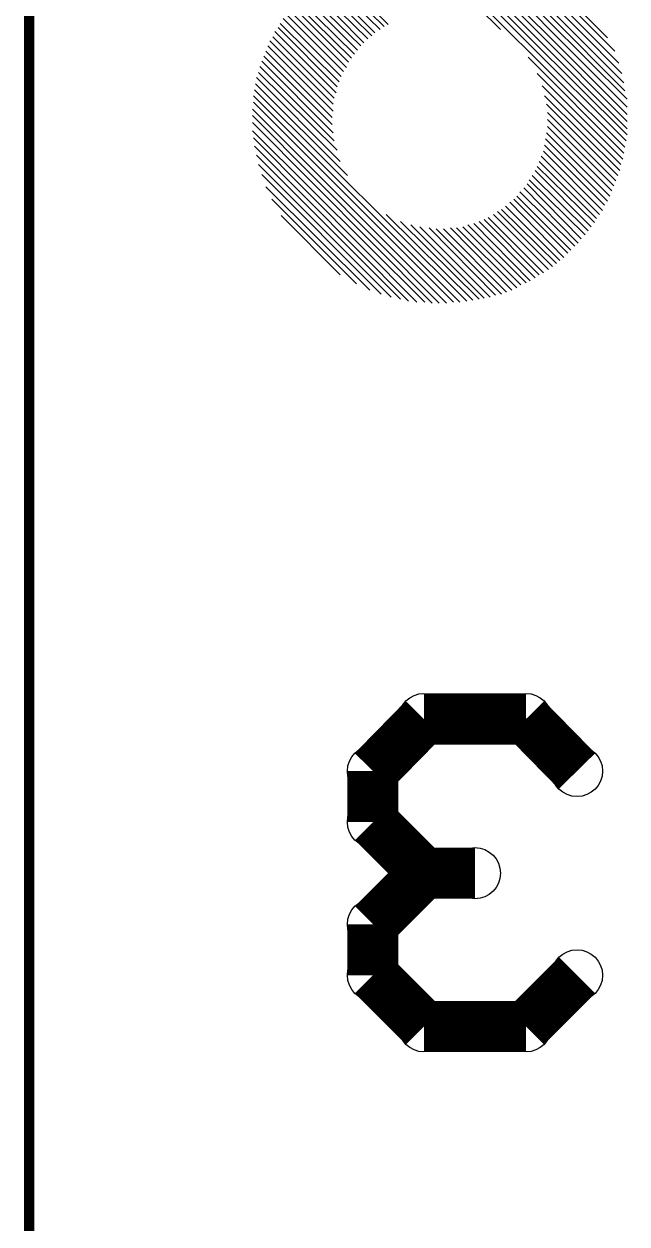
# Model space of a CAD drawing. Extents: x 0 to 23.8, y 0 to 22.7.
# Drawn here: x 2.824 to 4.326, y 12.168 to 15.152 of the extents above; entities that cross this region are included whole.
import ezdxf

# ---------------------------------------------------------------- set-up
doc = ezdxf.new("R2010")
doc.units = 0
doc.layers.get('0').update_dxf_attribs({"linetype": 'CONTINUOUS'})
doc.layers.add('XIAOESP32C3_GBO', color=7, linetype='CONTINUOUS')
doc.layers.add('XIAOESP32C3_GBS', color=6, linetype='CONTINUOUS')

# ---------------------------------------------------------------- blocks, each defined once
blk = doc.blocks.new('ROUND_14')
blk.add_circle((0, 0), 0.0635)
blk = doc.blocks.new('ROUND_3')
blk.add_circle((0, 0), 0)

msp = doc.modelspace()

# ---------------------------------------------------------------- linework, layer by layer
at = {"layer": 'XIAOESP32C3_GBO'}
for points, const_width in [([(2.83718, 20.08886), (2.83718, 6.11886)], 0.0254), ([(3.69316, 13.29436), (3.82016, 13.4239)], 0.127), ([(3.82016, 13.4239), (4.07416, 13.4239)], 0.127), ([(4.07416, 13.4239), (4.20116, 13.29436)], 0.127), ([(3.69316, 13.16736), (3.69316, 13.29436)], 0.127), ([(3.82016, 13.04036), (3.69316, 13.16736)], 0.127), ([(3.69316, 12.91336), (3.82016, 13.04036)], 0.127), ([(3.82016, 13.04036), (3.94716, 13.04036)], 0.127), ([(3.69316, 12.78636), (3.69316, 12.91336)], 0.127), ([(3.82016, 12.65936), (3.69316, 12.78636)], 0.127), ([(4.20116, 12.78636), (4.07416, 12.65936)], 0.127), ([(4.07416, 12.65936), (3.82016, 12.65936)], 0.127)]:
    msp.add_lwpolyline(points, dxfattribs=dict(at, const_width=const_width))
for points in [[(3.7846, 15.36192), (4.01066, 15.1384)], [(4.32054, 14.8463), (3.79984, 15.36446)], [(3.81762, 15.367), (4.32308, 14.86154)], [(4.32562, 14.87678), (3.83286, 15.367)], [(3.85064, 15.36954), (4.32562, 14.89202)], [(4.32562, 14.9098), (3.86842, 15.36954)], [(3.8862, 15.367), (4.32562, 14.92758)], [(4.32562, 14.94536), (3.90652, 15.367)], [(3.9243, 15.36446), (4.32562, 14.96568)], [(4.32054, 14.986), (3.94716, 15.36192)], [(3.96748, 15.35684), (4.318, 15.00632)], [(4.31292, 15.02918), (3.99288, 15.35176)], [(4.01828, 15.3416), (4.3053, 15.05458)], [(4.29514, 15.08506), (4.04876, 15.33144)], [(4.08178, 15.31366), (4.27736, 15.11808)], [(3.58394, 15.28064), (3.7211, 15.14602)], [(3.73126, 15.1511), (3.5941, 15.28826)], [(3.69062, 15.12316), (3.55346, 15.25778)], [(3.56362, 15.2654), (3.69824, 15.13078)], [(3.71094, 15.1384), (3.57378, 15.27302)], [(3.65506, 15.0876), (3.5179, 15.22476)], [(3.52552, 15.23238), (3.66268, 15.09776)], [(3.6703, 15.10538), (3.53568, 15.24254)], [(3.5433, 15.25016), (3.68046, 15.11554)], [(3.4925, 15.19682), (3.6322, 15.05712)], [(3.63982, 15.06728), (3.50012, 15.20444)], [(3.50774, 15.2146), (3.64744, 15.07744)], [(3.61442, 15.02156), (3.46964, 15.16634)], [(3.47726, 15.1765), (3.6195, 15.03426)], [(3.62712, 15.04442), (3.48488, 15.18666)], [(3.44932, 15.13332), (3.60172, 14.98092)], [(3.60426, 14.99616), (3.45694, 15.14348)], [(3.46202, 15.15364), (3.60934, 15.00886)], [(3.43662, 15.11046), (3.5941, 14.95298)], [(3.59664, 14.96822), (3.44424, 15.12062)], [(3.59156, 14.90218), (3.42138, 15.07236)], [(3.42646, 15.08506), (3.59156, 14.91996)], [(3.5941, 14.9352), (3.43154, 15.09776)], [(3.59664, 14.86154), (3.41122, 15.04696)], [(3.4163, 15.05966), (3.5941, 14.88186)], [(4.07924, 15.06982), (4.318, 14.83106)], [(3.61188, 14.81074), (3.4036, 15.01902)], [(3.40868, 15.03172), (3.60426, 14.83868)], [(4.1021, 15.02918), (4.31546, 14.81582)], [(3.39852, 14.98854), (3.92684, 14.46276)], [(3.62966, 14.77518), (3.40106, 15.00378)], [(4.31038, 14.80312), (4.1148, 14.9987)], [(3.90906, 14.46022), (3.39598, 14.9733)], [(3.39598, 14.95806), (3.89382, 14.46022)], [(4.11988, 14.9733), (4.30784, 14.78788)], [(4.30276, 14.77518), (4.12496, 14.95298)], [(3.87604, 14.45768), (3.39344, 14.94028)], [(3.39344, 14.92504), (3.85826, 14.45768)], [(4.1275, 14.93266), (4.29768, 14.76248)], [(3.84048, 14.45768), (3.39344, 14.90726)], [(4.2926, 14.74978), (4.1275, 14.91488)], [(4.1275, 14.8971), (4.28752, 14.73708)], [(3.39344, 14.88694), (3.8227, 14.46022)], [(3.80238, 14.46022), (3.39598, 14.86916)], [(4.12242, 14.86662), (4.27736, 14.71168)], [(4.28244, 14.72438), (4.12496, 14.88186)], [(3.39852, 14.84884), (3.78206, 14.46276)], [(4.11734, 14.83614), (4.26466, 14.68882)], [(4.26974, 14.70152), (4.11988, 14.85138)], [(3.76174, 14.46784), (3.4036, 14.82598)], [(3.40868, 14.80312), (3.73888, 14.47292)], [(4.10718, 14.81074), (4.24942, 14.6685)], [(4.25704, 14.67866), (4.11226, 14.82344)], [(3.71348, 14.48054), (3.4163, 14.77772)], [(4.2291, 14.63802), (4.0894, 14.77518)], [(4.09702, 14.78788), (4.23672, 14.64818)], [(4.24434, 14.65834), (4.1021, 14.79804)], [(3.42646, 14.74724), (3.68554, 14.4907)], [(4.06908, 14.7447), (4.2037, 14.60754)], [(4.21132, 14.6177), (4.0767, 14.75486)], [(4.08178, 14.76502), (4.22148, 14.62786)], [(3.65252, 14.50594), (3.4417, 14.71676)], [(4.1783, 14.58214), (4.04368, 14.71676)], [(4.0513, 14.72438), (4.18592, 14.58976)], [(4.19608, 14.59992), (4.05892, 14.73454)], [(4.1402, 14.54912), (4.00304, 14.68628)], [(4.0132, 14.69136), (4.15036, 14.55674)], [(4.15798, 14.56436), (4.02336, 14.69898)], [(4.03352, 14.70914), (4.16814, 14.57198)], [(3.46456, 14.67612), (3.61188, 14.5288)], [(3.94208, 14.4653), (3.72618, 14.67866)], [(3.76174, 14.66088), (3.95732, 14.46784)], [(3.94462, 14.6558), (4.08432, 14.51356)], [(4.09702, 14.52118), (3.95732, 14.66088)], [(3.97002, 14.66596), (4.10718, 14.5288)], [(4.11734, 14.53388), (3.98018, 14.67104)], [(3.99288, 14.67866), (4.13004, 14.5415)], [(3.97002, 14.47038), (3.78714, 14.65326)], [(3.81, 14.64818), (3.98526, 14.47292)], [(3.99796, 14.478), (3.83286, 14.64564)], [(3.85064, 14.6431), (4.0132, 14.48054)], [(4.0259, 14.48562), (3.86842, 14.6431)], [(3.8862, 14.64564), (4.0386, 14.4907)], [(4.0513, 14.49578), (3.90144, 14.64564)], [(3.91668, 14.64818), (4.06146, 14.5034)], [(4.07416, 14.50848), (3.92938, 14.65326)]]:
    msp.add_lwpolyline(points, dxfattribs=at)
at = {"layer": 'XIAOESP32C3_GBS', "const_width": 0.0254}
msp.add_lwpolyline([(2.83718, 20.08886), (2.83718, 6.11886)], dxfattribs=at)

# ---------------------------------------------------------------- block references
at = {"layer": 'XIAOESP32C3_GBO'}
for name, p in [('ROUND_3', (3.73126, 15.1511)), ('ROUND_3', (3.7211, 15.14602)), ('ROUND_3', (3.45694, 15.14348)), ('ROUND_3', (3.71094, 15.1384)), ('ROUND_3', (4.01066, 15.1384)), ('ROUND_3', (3.44932, 15.13332)), ('ROUND_3', (3.69824, 15.13078)), ('ROUND_3', (3.69062, 15.12316)), ('ROUND_3', (3.44424, 15.12062)), ('ROUND_3', (4.27736, 15.11808)), ('ROUND_3', (3.68046, 15.11554)), ('ROUND_3', (3.43662, 15.11046)), ('ROUND_3', (3.6703, 15.10538)), ('ROUND_3', (3.43154, 15.09776)), ('ROUND_3', (3.66268, 15.09776)), ('ROUND_3', (3.65506, 15.0876)), ('ROUND_3', (3.42646, 15.08506)), ('ROUND_3', (4.29514, 15.08506)), ('ROUND_3', (3.64744, 15.07744)), ('ROUND_3', (3.42138, 15.07236)), ('ROUND_3', (4.07924, 15.06982)), ('ROUND_3', (3.63982, 15.06728)), ('ROUND_3', (3.4163, 15.05966)), ('ROUND_3', (3.6322, 15.05712)), ('ROUND_3', (4.3053, 15.05458)), ('ROUND_3', (3.41122, 15.04696)), ('ROUND_3', (3.62712, 15.04442)), ('ROUND_3', (3.6195, 15.03426)), ('ROUND_3', (3.40868, 15.03172)), ('ROUND_3', (4.31292, 15.02918)), ('ROUND_3', (4.1021, 15.02918)), ('ROUND_3', (3.61442, 15.02156)), ('ROUND_3', (3.4036, 15.01902)), ('ROUND_3', (3.60934, 15.00886)), ('ROUND_3', (4.318, 15.00632)), ('ROUND_3', (3.40106, 15.00378)), ('ROUND_3', (4.1148, 14.9987)), ('ROUND_3', (3.60426, 14.99616)), ('ROUND_3', (3.39852, 14.98854)), ('ROUND_3', (4.32054, 14.986)), ('ROUND_3', (3.60172, 14.98092)), ('ROUND_3', (3.39598, 14.9733)), ('ROUND_3', (4.11988, 14.9733)), ('ROUND_3', (3.59664, 14.96822)), ('ROUND_3', (4.32562, 14.96568)), ('ROUND_3', (3.39598, 14.95806)), ('ROUND_3', (3.5941, 14.95298)), ('ROUND_3', (4.12496, 14.95298)), ('ROUND_3', (4.32562, 14.94536)), ('ROUND_3', (3.39344, 14.94028)), ('ROUND_3', (3.5941, 14.9352)), ('ROUND_3', (4.1275, 14.93266)), ('ROUND_3', (4.32562, 14.92758)), ('ROUND_3', (3.39344, 14.92504)), ('ROUND_3', (3.59156, 14.91996)), ('ROUND_3', (4.1275, 14.91488)), ('ROUND_3', (4.32562, 14.9098)), ('ROUND_3', (3.39344, 14.90726)), ('ROUND_3', (3.59156, 14.90218)), ('ROUND_3', (4.1275, 14.8971)), ('ROUND_3', (4.32562, 14.89202)), ('ROUND_3', (3.39344, 14.88694)), ('ROUND_3', (3.5941, 14.88186)), ('ROUND_3', (4.12496, 14.88186)), ('ROUND_3', (4.32562, 14.87678)), ('ROUND_3', (3.39598, 14.86916)), ('ROUND_3', (4.12242, 14.86662)), ('ROUND_3', (3.59664, 14.86154)), ('ROUND_3', (4.32308, 14.86154)), ('ROUND_3', (4.11988, 14.85138)), ('ROUND_3', (3.39852, 14.84884)), ('ROUND_3', (4.32054, 14.8463)), ('ROUND_3', (3.60426, 14.83868)), ('ROUND_3', (4.11734, 14.83614)), ('ROUND_3', (4.318, 14.83106)), ('ROUND_3', (3.4036, 14.82598)), ('ROUND_3', (4.11226, 14.82344)), ('ROUND_3', (4.31546, 14.81582)), ('ROUND_3', (4.10718, 14.81074)), ('ROUND_3', (3.61188, 14.81074)), ('ROUND_3', (3.40868, 14.80312)), ('ROUND_3', (4.31038, 14.80312)), ('ROUND_3', (4.1021, 14.79804)), ('ROUND_3', (4.09702, 14.78788)), ('ROUND_3', (4.30784, 14.78788)), ('ROUND_3', (3.4163, 14.77772)), ('ROUND_3', (4.0894, 14.77518)), ('ROUND_3', (3.62966, 14.77518)), ('ROUND_3', (4.30276, 14.77518)), ('ROUND_3', (4.08178, 14.76502)), ('ROUND_3', (4.29768, 14.76248)), ('ROUND_3', (4.0767, 14.75486)), ('ROUND_3', (4.2926, 14.74978)), ('ROUND_3', (3.42646, 14.74724)), ('ROUND_3', (4.06908, 14.7447)), ('ROUND_3', (4.28752, 14.73708)), ('ROUND_3', (4.05892, 14.73454)), ('ROUND_3', (4.0513, 14.72438)), ('ROUND_3', (4.28244, 14.72438)), ('ROUND_3', (4.04368, 14.71676)), ('ROUND_3', (3.4417, 14.71676)), ('ROUND_3', (4.27736, 14.71168)), ('ROUND_3', (4.03352, 14.70914)), ('ROUND_3', (4.26974, 14.70152)), ('ROUND_3', (4.02336, 14.69898)), ('ROUND_3', (4.0132, 14.69136)), ('ROUND_3', (4.26466, 14.68882)), ('ROUND_3', (4.00304, 14.68628)), ('ROUND_3', (4.25704, 14.67866)), ('ROUND_3', (3.99288, 14.67866)), ('ROUND_3', (3.72618, 14.67866)), ('ROUND_3', (3.46456, 14.67612)), ('ROUND_3', (3.98018, 14.67104)), ('ROUND_3', (4.24942, 14.6685)), ('ROUND_3', (3.97002, 14.66596)), ('ROUND_3', (3.95732, 14.66088)), ('ROUND_3', (3.76174, 14.66088)), ('ROUND_3', (4.24434, 14.65834)), ('ROUND_3', (3.94462, 14.6558)), ('ROUND_3', (3.92938, 14.65326)), ('ROUND_3', (3.78714, 14.65326)), ('ROUND_3', (4.23672, 14.64818)), ('ROUND_3', (3.91668, 14.64818)), ('ROUND_3', (3.81, 14.64818)), ('ROUND_3', (3.90144, 14.64564)), ('ROUND_3', (3.8862, 14.64564)), ('ROUND_3', (3.83286, 14.64564)), ('ROUND_3', (3.86842, 14.6431)), ('ROUND_3', (3.85064, 14.6431)), ('ROUND_3', (4.2291, 14.63802)), ('ROUND_3', (4.22148, 14.62786)), ('ROUND_3', (4.21132, 14.6177)), ('ROUND_3', (4.2037, 14.60754)), ('ROUND_3', (4.19608, 14.59992)), ('ROUND_3', (4.18592, 14.58976)), ('ROUND_3', (4.1783, 14.58214)), ('ROUND_3', (4.16814, 14.57198)), ('ROUND_3', (4.15798, 14.56436)), ('ROUND_3', (4.15036, 14.55674)), ('ROUND_3', (4.1402, 14.54912)), ('ROUND_3', (4.13004, 14.5415)), ('ROUND_3', (4.11734, 14.53388)), ('ROUND_3', (4.10718, 14.5288)), ('ROUND_3', (3.61188, 14.5288)), ('ROUND_3', (4.09702, 14.52118)), ('ROUND_3', (4.08432, 14.51356)), ('ROUND_3', (4.07416, 14.50848)), ('ROUND_3', (3.65252, 14.50594)), ('ROUND_3', (4.06146, 14.5034)), ('ROUND_3', (4.0513, 14.49578)), ('ROUND_3', (4.0386, 14.4907)), ('ROUND_3', (3.68554, 14.4907)), ('ROUND_3', (4.0259, 14.48562)), ('ROUND_3', (4.0132, 14.48054)), ('ROUND_3', (3.71348, 14.48054)), ('ROUND_3', (3.99796, 14.478)), ('ROUND_3', (3.98526, 14.47292)), ('ROUND_3', (3.73888, 14.47292)), ('ROUND_3', (3.97002, 14.47038)), ('ROUND_3', (3.95732, 14.46784)), ('ROUND_3', (3.76174, 14.46784)), ('ROUND_3', (3.94208, 14.4653)), ('ROUND_3', (3.92684, 14.46276)), ('ROUND_3', (3.78206, 14.46276)), ('ROUND_3', (3.90906, 14.46022)), ('ROUND_3', (3.89382, 14.46022)), ('ROUND_3', (3.8227, 14.46022)), ('ROUND_3', (3.80238, 14.46022)), ('ROUND_3', (3.87604, 14.45768)), ('ROUND_3', (3.85826, 14.45768)), ('ROUND_3', (3.84048, 14.45768)), ('ROUND_14', (3.82016, 13.4239)), ('ROUND_14', (4.07416, 13.4239)), ('ROUND_14', (3.69316, 13.29436)), ('ROUND_14', (4.20116, 13.29436)), ('ROUND_14', (3.69316, 13.16736)), ('ROUND_14', (3.82016, 13.04036)), ('ROUND_14', (3.82016, 13.04036)), ('ROUND_14', (3.94716, 13.04036)), ('ROUND_14', (3.69316, 12.91336)), ('ROUND_14', (3.69316, 12.78636)), ('ROUND_14', (4.20116, 12.78636)), ('ROUND_14', (3.82016, 12.65936)), ('ROUND_14', (4.07416, 12.65936))]:
    msp.add_blockref(name, p, dxfattribs=at)

doc.saveas('drawing.dxf')
